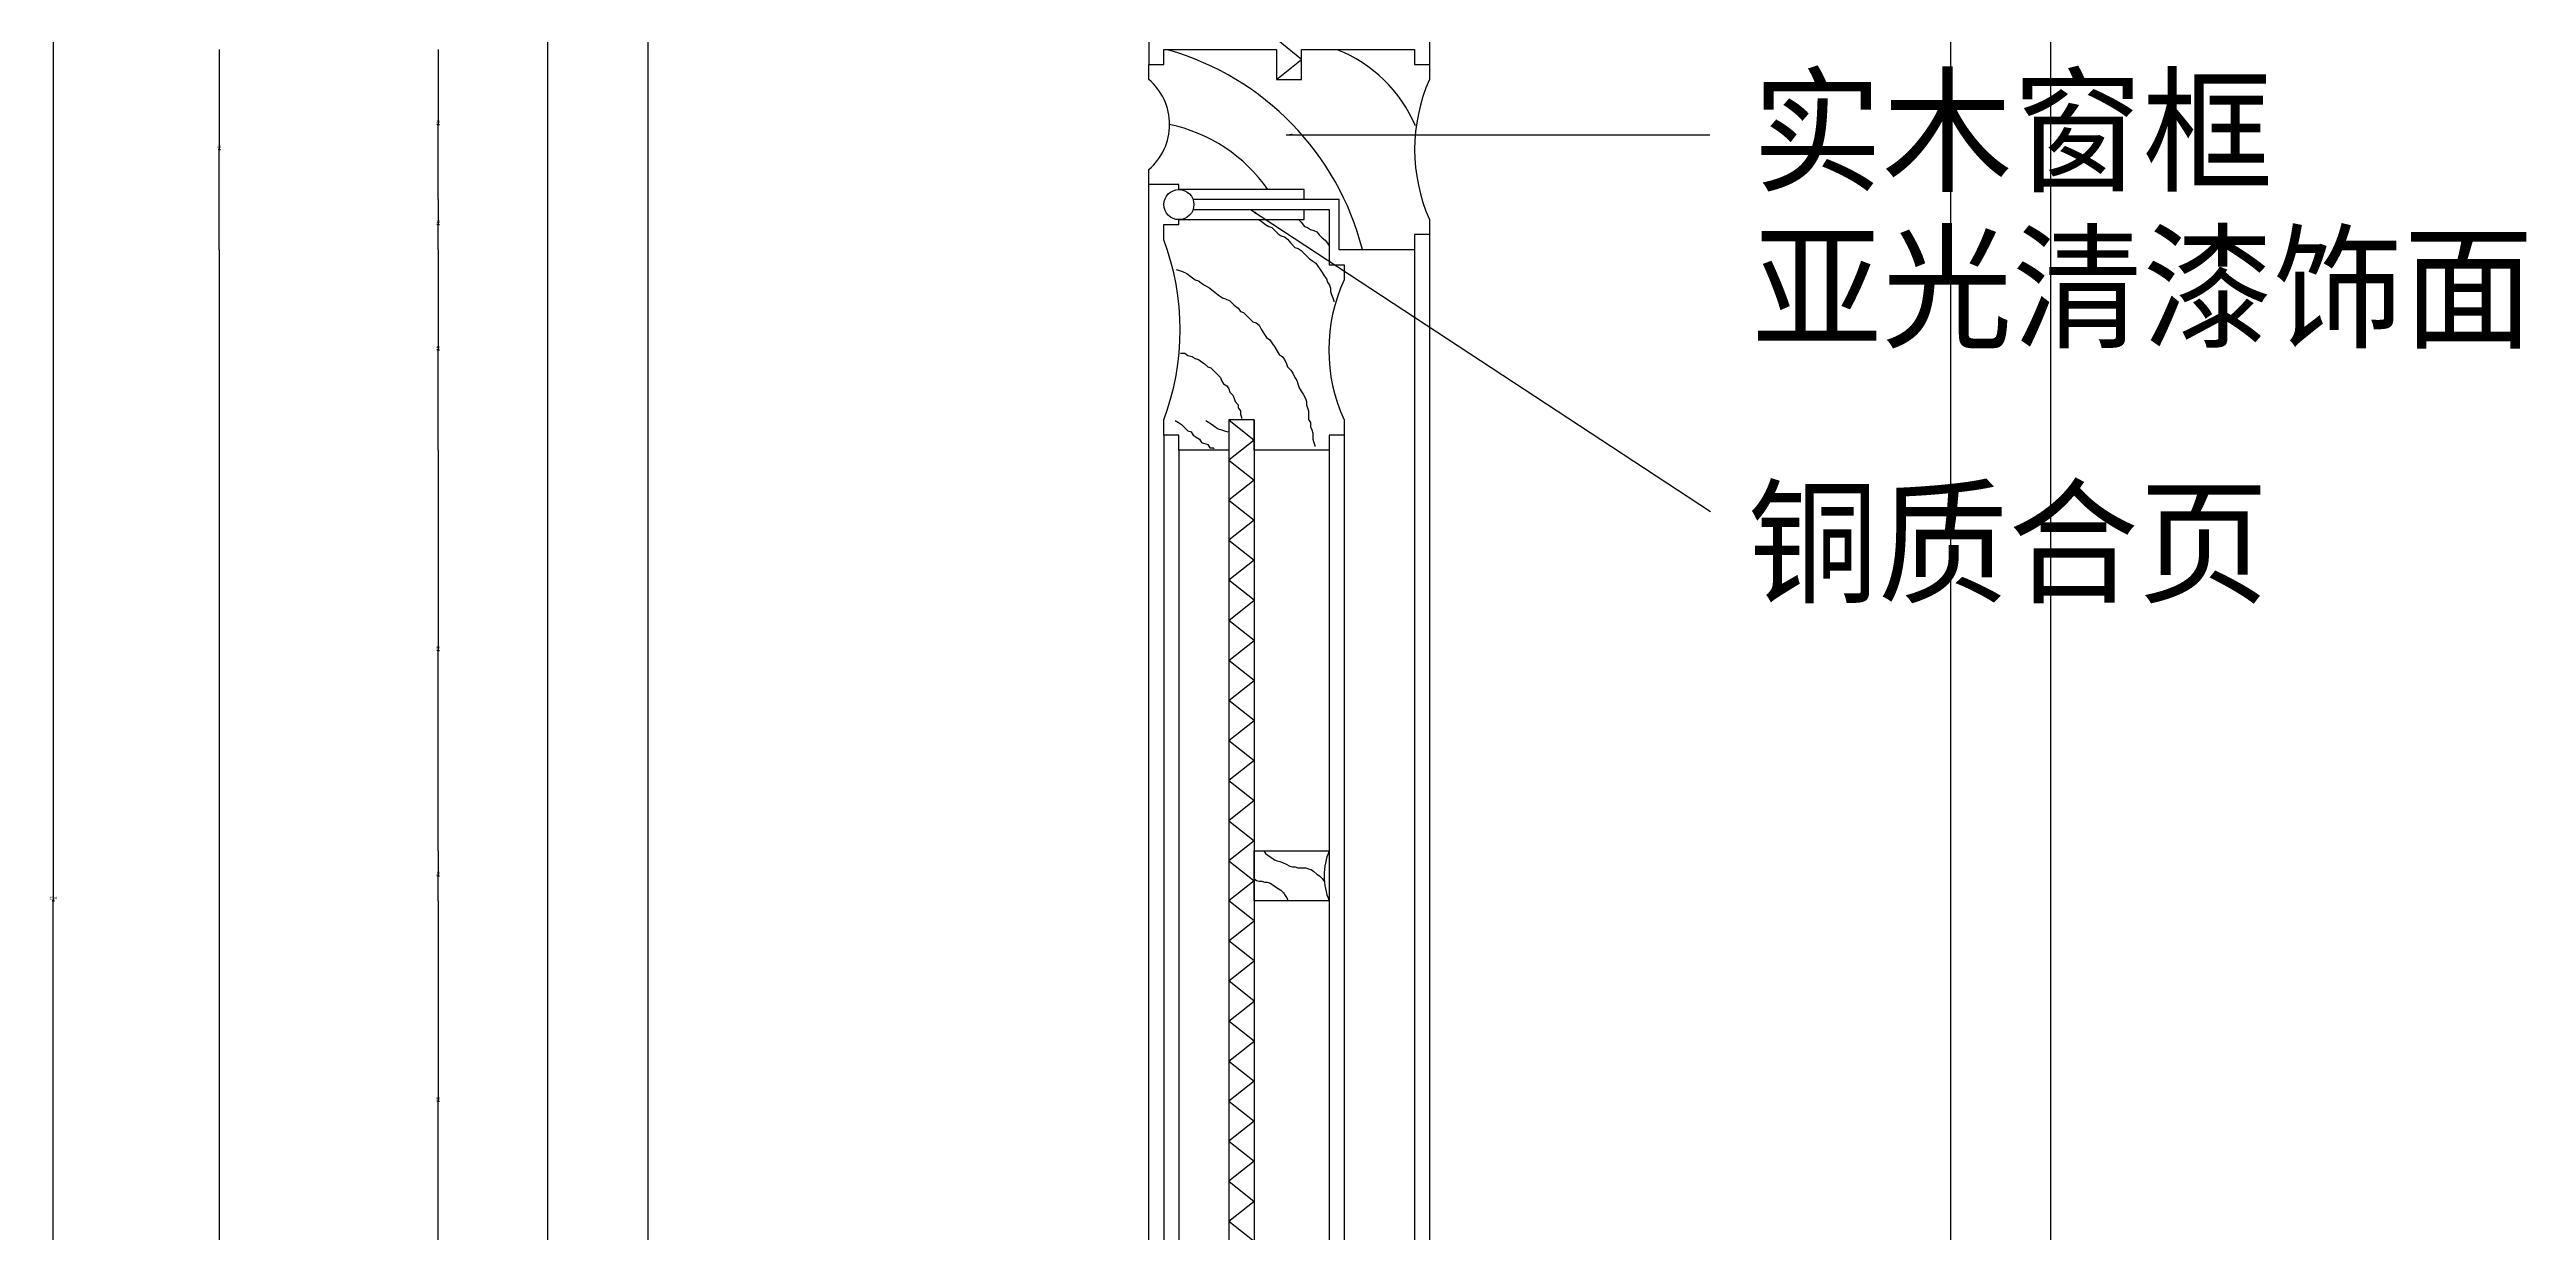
# Model space of a CAD drawing. Header units: metres. Extents: x 4 to 3597, y 195 to 4697.
# Drawn here: x 2605 to 3593, y 2488 to 2961 of the extents above; entities that cross this region are included whole.
import ezdxf

# ---------------------------------------------------------------- set-up
doc = ezdxf.new("R2010")
doc.units = ezdxf.units.M
for name, color, linetype in [('3', 3, 'Continuous'), ('4', 4, 'Continuous'), ('7', 7, 'Continuous'), ('BH', 3, 'Continuous'), ('DIM', 3, 'Continuous'), ('TEXT', 3, 'Continuous')]:
    doc.layers.add(name, color=color, linetype=linetype)
doc.dimstyles.get("Standard").update_dxf_attribs({"dimtxt": 2.5, "dimasz": 2.5, "dimexe": 1.25, "dimexo": 0.625, "dimtad": 1, "dimcen": 2.5, "dimazin": 3, "dimtfac": 1, "dimtmove": 0, "dimatfit": 3})

# ---------------------------------------------------------------- blocks, each defined once
blk = doc.blocks.new('BH2')
at = {"layer": 'BH'}
blk.add_lwpolyline([(0, 32), (5, 28), (0, 24), (5, 20), (0, 16), (5, 12), (0, 8), (5, 4), (0, 0)], dxfattribs=at)
blk = doc.blocks.new('*D33')
for p, q in [((2606.14, 4120.92), (2606.14, 2620.92)), ((2605.89, 2620.92), (2605.64, 2620.92)), ((2606.14, 1120.92), (2606.14, 2620.92)), ((2606.14, 2620.92), (2606.14, 2620.92)), ((2606.39, 2620.92), (2606.64, 2620.92))]:
    blk.add_line(p, q)
at = {"layer": 'Defpoints'}
for p in [(2606.14, 4120.92), (2606.14, 2620.92), (2606.14, 1120.92)]:
    blk.add_point(p, dxfattribs=at)
at = {"layer": 'DIM', "insert": (2606.14, 2622.045), "char_height": 1, "attachment_point": 5}
blk.add_mtext('1500', dxfattribs=at)
blk = doc.blocks.new('*D34')
for p, q in [((2672.4, 2880.92), (2672.4, 2050.92)), ((2672.15, 2050.92), (2671.9, 2050.92)), ((2672.4, 1220.92), (2672.4, 2050.92)), ((2672.4, 2050.92), (2672.4, 2050.92)), ((2672.65, 2050.92), (2672.9, 2050.92))]:
    blk.add_line(p, q)
at = {"layer": 'Defpoints'}
for p in [(2672.4, 2880.92), (2672.4, 2050.92), (2672.4, 1220.92)]:
    blk.add_point(p, dxfattribs=at)
at = {"layer": 'DIM', "insert": (2672.4, 2052.045), "char_height": 1, "attachment_point": 5}
blk.add_mtext('0', dxfattribs=at)
blk = doc.blocks.new('*D76')
for p, q in [((2759.75, 2620.92), (2759.75, 2540.92)), ((2759.5, 2540.92), (2759.25, 2540.92)), ((2759.75, 2460.92), (2759.75, 2540.92)), ((2759.75, 2540.92), (2759.75, 2540.92)), ((2760, 2540.92), (2760.25, 2540.92))]:
    blk.add_line(p, q)
at = {"layer": 'Defpoints'}
for p in [(2759.75, 2620.92), (2759.75, 2540.92), (2759.75, 2460.92)]:
    blk.add_point(p, dxfattribs=at)
at = {"layer": 'DIM', "insert": (2759.75, 2542.045), "char_height": 1, "attachment_point": 5}
blk.add_mtext('80', dxfattribs=at)
blk = doc.blocks.new('*D77')
for p, q in [((2759.75, 2640.92), (2759.75, 2630.92)), ((2759.5, 2630.92), (2759.25, 2630.92)), ((2759.75, 2620.92), (2759.75, 2630.92)), ((2759.75, 2630.92), (2759.75, 2630.92)), ((2760, 2630.92), (2760.25, 2630.92))]:
    blk.add_line(p, q)
at = {"layer": 'Defpoints'}
for p in [(2759.75, 2640.92), (2759.75, 2630.92), (2759.75, 2620.92)]:
    blk.add_point(p, dxfattribs=at)
at = {"layer": 'DIM', "insert": (2759.75, 2632.045), "char_height": 1, "attachment_point": 5}
blk.add_mtext('10', dxfattribs=at)
blk = doc.blocks.new('*D78')
for p, q in [((2759.75, 2800.92), (2759.75, 2720.92)), ((2759.5, 2720.92), (2759.25, 2720.92)), ((2759.75, 2640.92), (2759.75, 2720.92)), ((2759.75, 2720.92), (2759.75, 2720.92)), ((2760, 2720.92), (2760.25, 2720.92))]:
    blk.add_line(p, q)
at = {"layer": 'Defpoints'}
for p in [(2759.75, 2800.92), (2759.75, 2720.92), (2759.75, 2640.92)]:
    blk.add_point(p, dxfattribs=at)
at = {"layer": 'DIM', "insert": (2759.75, 2722.045), "char_height": 1, "attachment_point": 5}
blk.add_mtext('80', dxfattribs=at)
blk = doc.blocks.new('*D79')
for p, q in [((2759.75, 2880.92), (2759.75, 2840.92)), ((2759.5, 2840.92), (2759.25, 2840.92)), ((2759.75, 2800.92), (2759.75, 2840.92)), ((2759.75, 2840.92), (2759.75, 2840.92)), ((2760, 2840.92), (2760.25, 2840.92))]:
    blk.add_line(p, q)
at = {"layer": 'Defpoints'}
for p in [(2759.75, 2880.92), (2759.75, 2840.92), (2759.75, 2800.92)]:
    blk.add_point(p, dxfattribs=at)
at = {"layer": 'DIM', "insert": (2759.75, 2842.045), "char_height": 1, "attachment_point": 5}
blk.add_mtext('40', dxfattribs=at)
blk = doc.blocks.new('*D80')
for p, q in [((2759.75, 2900.92), (2759.75, 2890.92)), ((2759.5, 2890.92), (2759.25, 2890.92)), ((2759.75, 2880.92), (2759.75, 2890.92)), ((2759.75, 2890.92), (2759.75, 2890.92)), ((2760, 2890.92), (2760.25, 2890.92))]:
    blk.add_line(p, q)
at = {"layer": 'Defpoints'}
for p in [(2759.75, 2900.92), (2759.75, 2890.92), (2759.75, 2880.92)]:
    blk.add_point(p, dxfattribs=at)
at = {"layer": 'DIM', "insert": (2759.75, 2892.045), "char_height": 1, "attachment_point": 5}
blk.add_mtext('10', dxfattribs=at)
blk = doc.blocks.new('*D81')
for p, q in [((2759.75, 2960.92), (2759.75, 2930.92)), ((2759.5, 2930.92), (2759.25, 2930.92)), ((2759.75, 2900.92), (2759.75, 2930.92)), ((2759.75, 2930.92), (2759.75, 2930.92)), ((2760, 2930.92), (2760.25, 2930.92))]:
    blk.add_line(p, q)
at = {"layer": 'Defpoints'}
for p in [(2759.75, 2960.92), (2759.75, 2930.92), (2759.75, 2900.92)]:
    blk.add_point(p, dxfattribs=at)
at = {"layer": 'DIM', "insert": (2759.75, 2932.045), "char_height": 1, "attachment_point": 5}
blk.add_mtext('30', dxfattribs=at)
blk = doc.blocks.new('*D85')
for p, q in [((2672.4, 2960.92), (2672.4, 2920.92)), ((2672.15, 2920.92), (2671.9, 2920.92)), ((2672.4, 2880.92), (2672.4, 2920.92)), ((2672.4, 2920.92), (2672.4, 2920.92)), ((2672.65, 2920.92), (2672.9, 2920.92))]:
    blk.add_line(p, q)
at = {"layer": 'Defpoints'}
for p in [(2672.4, 2960.92), (2672.4, 2920.92), (2672.4, 2880.92)]:
    blk.add_point(p, dxfattribs=at)
at = {"layer": 'DIM', "insert": (2672.4, 2922.045), "char_height": 1, "attachment_point": 5}
blk.add_mtext('40', dxfattribs=at)

msp = doc.modelspace()

# ---------------------------------------------------------------- hatches: boundary and pattern name
at = {"layer": 'BH'}
h = msp.add_hatch(dxfattribs=at)
h.set_pattern_fill('ANSI32', scale=20)
h.paths.add_polyline_path([(3061.46, 2898.92, 1), (3049.46, 2898.92, 1)])
h.paths.add_polyline_path([(3055.46, 2904.92, -0.32), (3061.11, 2900.92), (3105.46, 2900.92), (3105.46, 2904.92)])
h.paths.add_polyline_path([(3105.46, 2892.92), (3105.46, 2896.92), (3061.11, 2896.92, -0.32), (3055.46, 2892.92)])

# ---------------------------------------------------------------- linework, layer by layer
at = {"layer": '3'}
for p, q in [((3149.46, 2880.92), (3149.46, 1220.92)), ((3055.46, 2800.92), (3055.46, 1300.92)), ((3115.46, 2800.92), (3115.46, 1300.92))]:
    msp.add_line(p, q, dxfattribs=at)
at = {"layer": '4'}
for p, q in [((2803.46, 4240.92), (2803.46, 1000.92)), ((3403.46, 4240.92), (3403.46, 1020.92)), ((2843.46, 4120.92), (2843.46, 1120.92)), ((3363.46, 4120.92), (3363.46, 1140.92)), ((3043.46, 4046.92), (3043.46, 2954.92)), ((3155.46, 4046.92), (3155.46, 2948.92)), ((3043.46, 1194.92), (3043.46, 2906.92)), ((3155.46, 2886.92), (3155.46, 1214.92))]:
    msp.add_line(p, q, dxfattribs=at)
for points in [[(3055.46, 2904.92), (3055.46, 2906.92), (3043.46, 2906.92), (3043.46, 2912.92, 0.46), (3043.46, 2948.92), (3043.46, 2954.92), (3049.46, 2954.92), (3049.46, 2960.92), (3094.46, 2960.92), (3094.46, 2948.92)], [(3094.46, 2948.92), (3104.46, 2948.92), (3104.46, 2960.92), (3149.46, 2960.92), (3149.46, 2954.92), (3155.46, 2954.92), (3155.46, 2948.92, 0.21), (3155.46, 2892.92), (3155.46, 2886.92), (3149.46, 2886.92), (3149.46, 2880.92), (3119.46, 2880.92), (3119.46, 2900.92), (3061.11, 2900.92)], [(3061.11, 2896.92), (3115.46, 2896.92), (3115.46, 2874.92), (3121.46, 2874.92), (3121.46, 2868.92, 0.22), (3121.46, 2812.92), (3121.46, 2806.92), (3115.46, 2806.92), (3115.46, 2800.92), (3085.46, 2800.92), (3085.46, 2812.92), (3075.46, 2812.92), (3075.46, 2812.92), (3075.46, 2800.92), (3055.46, 2800.92), (3055.46, 2806.92), (3049.46, 2806.92), (3049.46, 2812.92, 0.18), (3049.46, 2884.92), (3049.46, 2890.92), (3055.46, 2890.92), (3055.46, 2890.92), (3055.46, 2892.92)]]:
    msp.add_lwpolyline(points, format="xyb", dxfattribs=at)
msp.add_lwpolyline([(3085.46, 2640.92), (3115.46, 2640.92, 0.2), (3115.46, 2620.92), (3085.46, 2620.92)], format="xyb", close=True, dxfattribs=at)
at = {"layer": '7'}
for p, q in [((3105.46, 2904.92), (3055.46, 2904.92)), ((3105.46, 2900.92), (3105.46, 2904.92)), ((3055.46, 2892.92), (3105.46, 2892.92)), ((3105.46, 2892.92), (3105.46, 2896.92)), ((3075.46, 2812.92), (3075.46, 1300.92)), ((3085.46, 2812.92), (3085.46, 1300.92)), ((3049.46, 2806.92), (3049.46, 1294.92)), ((3121.46, 2806.92), (3121.46, 1294.92))]:
    msp.add_line(p, q, dxfattribs=at)
msp.add_circle((3055.46, 2898.92), 6, dxfattribs=at)
at = {"layer": 'BH'}
for p, q in [((3087.38, 2892.92), (3088.79, 2891.87)), ((3088.79, 2891.87), (3090.04, 2891.03)), ((3090.04, 2891.03), (3091.3, 2890.2)), ((3091.3, 2890.2), (3092.56, 2889.78)), ((3092.56, 2889.78), (3093.81, 2888.52)), ((3093.81, 2888.52), (3095.07, 2887.27)), ((3095.07, 2887.27), (3096.33, 2886.43)), ((3103.23, 2892.92), (3104.29, 2891.87)), ((3104.29, 2891.87), (3105.54, 2890.2)), ((3105.54, 2890.2), (3106.8, 2889.78)), ((3106.8, 2889.78), (3108.06, 2888.94)), ((3108.06, 2888.94), (3109.31, 2888.52)), ((3109.31, 2888.52), (3110.57, 2888.1)), ((3110.57, 2888.1), (3111.41, 2886.85)), ((3096.33, 2886.43), (3097.58, 2886.01)), ((3097.58, 2886.01), (3098.84, 2885.17)), ((3098.84, 2885.17), (3100.1, 2883.5)), ((3100.1, 2883.5), (3101.77, 2881.82)), ((3101.77, 2881.82), (3103.03, 2881.4)), ((3103.03, 2881.4), (3104.29, 2880.57)), ((3104.29, 2880.57), (3105.96, 2878.89)), ((3105.96, 2878.89), (3107.64, 2877.22)), ((3111.41, 2886.85), (3112.67, 2885.59)), ((3112.67, 2885.59), (3113.92, 2884.75)), ((3113.92, 2884.75), (3114.76, 2883.5)), ((3114.76, 2883.5), (3115.6, 2882.24)), ((3054.44, 2873.03), (3055.69, 2872.61)), ((3055.69, 2872.61), (3056.95, 2872.19)), ((3056.95, 2872.19), (3058.62, 2871.36)), ((3058.62, 2871.36), (3060.3, 2870.1)), ((3060.3, 2870.1), (3061.98, 2868.84)), ((3061.98, 2868.84), (3063.23, 2868.43)), ((3063.23, 2868.43), (3064.49, 2867.59)), ((3064.49, 2867.59), (3065.75, 2866.75)), ((3107.64, 2877.22), (3108.9, 2876.38)), ((3108.9, 2876.38), (3110.15, 2875.54)), ((3110.15, 2875.54), (3110.99, 2874.29)), ((3110.99, 2874.29), (3111.83, 2873.03)), ((3111.83, 2873.03), (3112.67, 2871.78)), ((3112.67, 2871.78), (3113.5, 2870.52)), ((3113.5, 2870.52), (3114.34, 2869.26)), ((3114.34, 2869.26), (3114.76, 2868.01)), ((3114.76, 2868.01), (3115.6, 2866.75)), ((3065.75, 2866.75), (3067.84, 2865.5)), ((3067.84, 2865.5), (3069.94, 2863.82)), ((3069.94, 2863.82), (3071.61, 2862.56)), ((3071.61, 2862.56), (3072.87, 2861.73)), ((3072.87, 2861.73), (3074.12, 2861.31)), ((3074.12, 2861.31), (3075.8, 2860.47)), ((3075.8, 2860.47), (3077.48, 2858.8)), ((3077.48, 2858.8), (3079.15, 2857.54)), ((3115.6, 2866.75), (3116.02, 2865.5)), ((3116.02, 2865.5), (3116.02, 2864.24)), ((3116.02, 2864.24), (3116.44, 2862.98)), ((3116.44, 2862.98), (3116.86, 2861.73)), ((3116.86, 2861.73), (3117.27, 2860.47)), ((3117.27, 2860.47), (3117.27, 2860.05)), ((3079.15, 2857.54), (3079.99, 2856.29)), ((3079.99, 2856.29), (3081.25, 2855.87)), ((3081.25, 2855.87), (3082.5, 2854.61)), ((3082.5, 2854.61), (3083.76, 2853.35)), ((3083.76, 2853.35), (3085.02, 2852.1)), ((3085.02, 2852.1), (3086.27, 2851.68)), ((3086.27, 2851.68), (3087.53, 2850.84)), ((3087.53, 2850.84), (3088.37, 2849.17)), ((3088.37, 2849.17), (3089.62, 2847.08)), ((3056.11, 2839.54), (3057.79, 2839.54)), ((3057.79, 2839.54), (3059.04, 2838.7)), ((3059.04, 2838.7), (3060.72, 2838.28)), ((3060.72, 2838.28), (3061.98, 2837.45)), ((3089.62, 2847.08), (3090.46, 2845.82)), ((3090.46, 2845.82), (3091.72, 2844.98)), ((3091.72, 2844.98), (3092.56, 2843.73)), ((3092.56, 2843.73), (3093.81, 2842.05)), ((3093.81, 2842.05), (3094.65, 2840.38)), ((3094.65, 2840.38), (3095.49, 2839.12)), ((3095.49, 2839.12), (3096.75, 2838.28)), ((3096.75, 2838.28), (3097.58, 2837.03)), ((3061.98, 2837.45), (3063.23, 2837.03)), ((3063.23, 2837.03), (3065.75, 2835.35)), ((3065.75, 2835.35), (3067, 2834.1)), ((3067, 2834.1), (3068.26, 2833.68)), ((3068.26, 2833.68), (3069.52, 2832.42)), ((3069.52, 2832.42), (3070.77, 2831.17)), ((3070.77, 2831.17), (3072.03, 2829.91)), ((3072.03, 2829.91), (3072.45, 2828.65)), ((3072.45, 2828.65), (3073.29, 2827.4)), ((3097.58, 2837.03), (3098.42, 2835.35)), ((3098.42, 2835.35), (3098.84, 2834.1)), ((3098.84, 2834.1), (3100.1, 2832.84)), ((3100.1, 2832.84), (3100.94, 2831.59)), ((3100.94, 2831.59), (3101.77, 2829.91)), ((3101.77, 2829.91), (3102.61, 2828.65)), ((3102.61, 2828.65), (3103.03, 2826.98)), ((3073.29, 2827.4), (3074.54, 2826.56)), ((3074.54, 2826.56), (3075.38, 2825.31)), ((3075.38, 2825.31), (3075.8, 2824.05)), ((3075.8, 2824.05), (3077.06, 2822.79)), ((3077.06, 2822.79), (3077.48, 2821.54)), ((3077.48, 2821.54), (3077.89, 2820.28)), ((3077.89, 2820.28), (3079.15, 2819.03)), ((3079.15, 2819.03), (3079.15, 2817.77)), ((3103.03, 2826.98), (3103.45, 2825.72)), ((3103.45, 2825.72), (3104.29, 2824.47)), ((3104.29, 2824.47), (3105.13, 2823.21)), ((3105.13, 2823.21), (3105.96, 2821.54)), ((3105.96, 2821.54), (3106.38, 2820.28)), ((3106.38, 2820.28), (3106.38, 2819.03)), ((3106.38, 2819.03), (3106.8, 2817.77)), ((3054.02, 2812.75), (3055.27, 2811.91)), ((3055.27, 2811.91), (3056.53, 2811.07)), ((3056.53, 2811.07), (3057.79, 2809.82)), ((3057.79, 2809.82), (3059.04, 2808.56)), ((3059.04, 2808.56), (3060.3, 2808.14)), ((3066.17, 2812.75), (3068.68, 2811.07)), ((3068.68, 2811.07), (3069.94, 2810.23)), ((3069.94, 2810.23), (3071.19, 2809.4)), ((3071.19, 2809.4), (3072.45, 2808.98)), ((3072.45, 2808.98), (3073.71, 2808.56)), ((3073.71, 2808.56), (3074.96, 2808.14)), ((3079.15, 2817.77), (3079.99, 2816.51)), ((3079.99, 2816.51), (3079.99, 2815.26)), ((3079.99, 2815.26), (3080.41, 2814)), ((3080.41, 2814), (3080.41, 2813.58)), ((3106.8, 2817.77), (3107.22, 2816.51)), ((3107.22, 2816.51), (3107.22, 2813.16)), ((3107.22, 2813.16), (3108.06, 2811.91)), ((3108.06, 2811.91), (3108.06, 2810.23)), ((3108.06, 2810.23), (3108.48, 2808.98)), ((3108.48, 2808.98), (3108.9, 2807.72)), ((3060.3, 2808.14), (3061.14, 2806.89)), ((3061.14, 2806.89), (3062.39, 2806.05)), ((3062.39, 2806.05), (3063.65, 2805.21)), ((3063.65, 2805.21), (3064.49, 2803.95)), ((3064.49, 2803.95), (3067, 2803.12)), ((3067, 2803.12), (3067.84, 2801.86)), ((3067.84, 2801.86), (3069.1, 2801.86)), ((3069.1, 2801.86), (3069.52, 2801.44)), ((3108.9, 2807.72), (3108.9, 2805.21)), ((3108.9, 2805.21), (3109.31, 2803.95)), ((3109.31, 2803.95), (3109.73, 2802.7)), ((3109.73, 2802.7), (3109.73, 2802.28)), ((3089.33, 2640.89), (3090.04, 2639.82)), ((3090.04, 2639.82), (3091.48, 2638.74)), ((3091.48, 2638.74), (3092.55, 2638.03)), ((3092.55, 2638.03), (3093.63, 2637.31)), ((3093.63, 2637.31), (3094.7, 2636.95)), ((3094.7, 2636.95), (3095.78, 2636.59)), ((3095.78, 2636.59), (3096.85, 2636.24)), ((3096.85, 2636.24), (3098.28, 2635.52)), ((3098.28, 2635.52), (3099.72, 2634.8)), ((3099.72, 2634.8), (3100.79, 2634.45)), ((3100.79, 2634.45), (3101.87, 2634.45)), ((3101.87, 2634.45), (3102.94, 2634.09)), ((3102.94, 2634.09), (3106.17, 2634.09)), ((3106.17, 2634.09), (3107.24, 2633.73)), ((3107.24, 2633.73), (3108.32, 2633.37)), ((3108.32, 2633.37), (3109.39, 2632.65)), ((3109.39, 2632.65), (3110.47, 2631.58)), ((3110.47, 2631.58), (3111.54, 2630.86)), ((3111.54, 2630.86), (3112.61, 2629.79)), ((3085.39, 2629.79), (3086.46, 2629.07)), ((3086.46, 2629.07), (3087.54, 2628.72)), ((3087.54, 2628.72), (3088.61, 2628.72)), ((3088.61, 2628.72), (3089.69, 2628.36)), ((3089.69, 2628.36), (3090.76, 2628.36)), ((3090.76, 2628.36), (3091.84, 2628)), ((3091.84, 2628), (3092.91, 2627.28)), ((3092.91, 2627.28), (3093.99, 2626.57)), ((3093.99, 2626.57), (3095.06, 2625.85)), ((3095.06, 2625.85), (3096.14, 2625.14)), ((3096.14, 2625.14), (3097.21, 2624.06)), ((3097.21, 2624.06), (3097.93, 2622.99)), ((3097.93, 2622.99), (3098.64, 2621.91)), ((3098.64, 2621.91), (3098.97, 2620.92)), ((3112.61, 2629.79), (3113.33, 2628.72))]:
    msp.add_line(p, q, dxfattribs=at)
for points in [[(3094.46, 2948.92), (3104.46, 2956.92), (3094.46, 2964.92)], [(3089.46, 2900.92), (3089.46, 2900.92)]]:
    msp.add_lwpolyline(points, dxfattribs=at)
for centre, radius, start, end in [((3020.57, 2853.26), 111.66, 14.41, 73.93), ((3097.67, 2907.92), 56.86, 23.24, 68.36), ((3038.75, 2868.68), 63.57, 34.76, 78.29)]:
    msp.add_arc(centre, radius, start, end, dxfattribs=at)

# ---------------------------------------------------------------- block references
at = {"layer": 'DIM', "xscale": 2, "yscale": 2, "zscale": 2}
for p in [(3075.46, 2748.92), (3075.46, 2620.92), (3075.46, 2492.92)]:
    msp.add_blockref('BH2', p, dxfattribs=at)
at = {"layer": 'DIM', "xscale": -2, "yscale": 2, "zscale": 2, "rotation": 180}
for p in [(3075.46, 2748.92), (3075.46, 2620.92), (3075.46, 2492.92)]:
    msp.add_blockref('BH2', p, dxfattribs=at)

# ---------------------------------------------------------------- texts
at = {"layer": 'TEXT'}
for s, p in [('实木窗框', (3284.27, 2908.33)), ('亚光清漆饰面', (3284.27, 2845.8)), ('铜质合页', (3282.54, 2744.03))]:
    msp.add_text(s, height=40, dxfattribs=at).set_placement(p)

# ---------------------------------------------------------------- dimensions: what is measured, and where the dimension line sits
at = {"layer": 'DIM'}
for base, p1, p2, text, picture, middle in [((2606.14, 2620.92), (2606.14, 4120.92), (2606.14, 1120.92), '1500', '*D33', (2606.14, 2622.045)), ((2672.4, 2920.92), (2672.4, 2960.92), (2672.4, 2880.92), '40', '*D85', (2672.4, 2922.045)), ((2759.75, 2930.92), (2759.75, 2960.92), (2759.75, 2900.92), '30', '*D81', (2759.75, 2932.045)), ((2759.75, 2890.92), (2759.75, 2900.92), (2759.75, 2880.92), '10', '*D80', (2759.75, 2892.045)), ((2759.75, 2840.92), (2759.75, 2880.92), (2759.75, 2800.92), '40', '*D79', (2759.75, 2842.045)), ((2759.75, 2720.92), (2759.75, 2800.92), (2759.75, 2640.92), '80', '*D78', (2759.75, 2722.045)), ((2759.75, 2630.92), (2759.75, 2640.92), (2759.75, 2620.92), '10', '*D77', (2759.75, 2632.045)), ((2759.75, 2540.92), (2759.75, 2620.92), (2759.75, 2460.92), '80', '*D76', (2759.75, 2542.045))]:
    dim = msp.add_linear_dim(base=base, p1=p1, p2=p2, text=text, dimstyle='Standard', dxfattribs=at)
    dim.commit()
    dim.dimension.update_dxf_attribs({"geometry": picture, "text_midpoint": middle})
dim = msp.add_linear_dim(base=(2672.4, 2050.92), p1=(2672.4, 2880.92), p2=(2672.4, 1220.92), dimstyle='Standard', dxfattribs=at)
dim.commit()
dim.dimension.update_dxf_attribs({"geometry": '*D34', "text_midpoint": (2672.4, 2052.045)})

# ---------------------------------------------------------------- leaders
for points in [[(3098.24, 2926.84), (3267.44, 2926.84)], [(3084.07, 2896.92), (3267.63, 2776.34)]]:
    msp.add_leader(points, dimstyle='Standard', dxfattribs=at)

doc.saveas('drawing.dxf')
